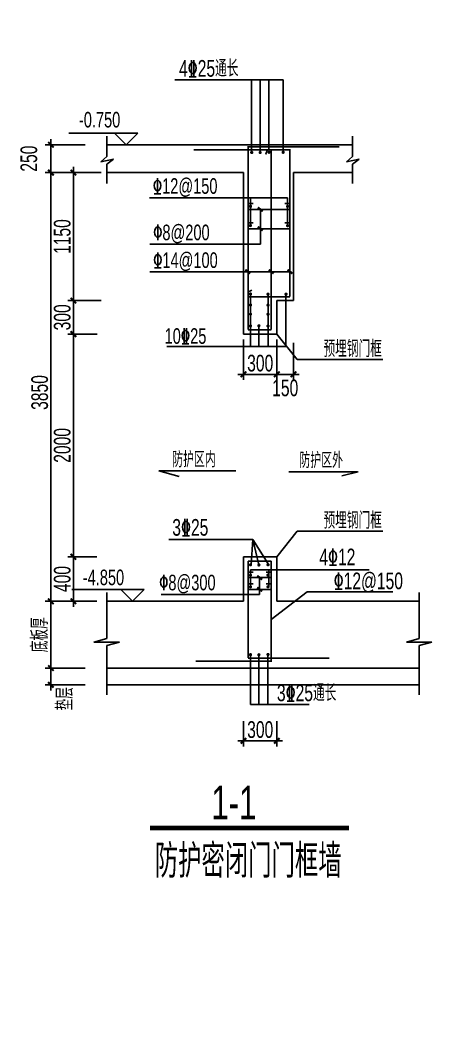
# Model space of a CAD drawing. Extents: x 68709 to 255391, y -65926 to 107615.
# Drawn here: x 134914 to 146457, y 19636 to 46908 of the extents above; entities that cross this region are included whole.
import ezdxf
from ezdxf.xclip import XClip

# ---------------------------------------------------------------- set-up
doc = ezdxf.new("R2010")
doc.units = 0
doc.header["$LTSCALE"] = 2000
doc.header["$MEASUREMENT"] = 0
doc.header["$XCLIPFRAME"] = 0
doc.linetypes.add('DASH', pattern=[0.35, 0.25, -0.1])
doc.linetypes.add('DOTE', pattern=[2.42, 2, -0.2, 0.02, -0.2])
doc.layers.get('0').update_dxf_attribs({"linetype": 'CONTINUOUS'})
doc.layers.get('Defpoints').update_dxf_attribs({"linetype": 'CONTINUOUS'})
for name, color, linetype in [('dote', 8, 'CONTINUOUS'), ('RFPM$0$0-详图-line', 6, 'CONTINUOUS'), ('RFPM$0$0-详图-text', 4, 'CONTINUOUS'), ('RFPM$0$0-详图-钢筋', 1, 'CONTINUOUS')]:
    doc.layers.add(name, color=color, linetype=linetype)
doc.styles.add('RFPM$0$link', font='tj03-romand1.shx', dxfattribs={"width": 0.7, "bigfont": 'hztxt5.shx'})
doc.dimstyles.new('RFPM$0$jg-100p2', dxfattribs={"dimtxt": 300, "dimasz": 100, "dimexe": 100, "dimexo": 100, "dimgap": 50, "dimtad": 1, "dimdec": 0, "dimlfac": 0.5, "dimzin": 0, "dimdsep": 46, "dimtxsty": 'RFPM$0$link', "dimblk": 'RFPM$0$0-dim-mark', "dimcen": 100, "dimazin": 2, "dimtfac": 1, "dimtdec": 0, "dimtix": 1, "dimtmove": 2, "dimatfit": 3, "dimldrblk": 'RFPM$0$0-dim-mark', "dimfxl": 0, "dimtolj": 1, "dimtzin": 0, "dimarcsym": 0})

# ---------------------------------------------------------------- blocks, each defined once
blk = doc.blocks.new('RFPM$0$0-dim-mark')
blk.add_line((-1, 0), (1, 0))
at = {"color": 0, "linetype": 'ByBlock', "const_width": 0.35}
blk.add_lwpolyline([(-0.5, -0.5), (0.5, 0.5)], dxfattribs=at)
blk = doc.blocks.new('*D168')
at = {"layer": 'Defpoints', "color": 0, "transparency": 16777216}
for p in [(518526121, 4145111374), (518526839, 4145111374), (518526839, 4145103674)]:
    blk.add_point(p, dxfattribs=at)
at = {"layer": 'RFPM$0$0-详图-text', "color": 0, "lineweight": -2, "transparency": 16777216}
for p, q in [((518526739, 4145111374), (518526021, 4145111374)), ((518526121, 4145103774), (518526121, 4145111274)), ((518526739, 4145103674), (518526021, 4145103674))]:
    blk.add_line(p, q, dxfattribs=at)
at = {"layer": 'RFPM$0$0-详图-text', "color": 0, "lineweight": -2, "transparency": 16777216, "xscale": 100, "yscale": 100, "zscale": 100}
for p, rotation in [((518526121, 4145111374), 90), ((518526121, 4145103674), 270)]:
    blk.add_blockref('RFPM$0$0-dim-mark', p, dxfattribs=dict(at, rotation=rotation))
at = {"layer": 'RFPM$0$0-详图-text', "color": 0, "transparency": 16777216, "insert": (518525921, 4145107424), "char_height": 300, "attachment_point": 5, "rotation": 90, "style": 'RFPM$0$link'}
blk.add_mtext('\\A1;3850', dxfattribs=at)
blk = doc.blocks.new('*D169')
at = {"layer": 'Defpoints', "color": 0, "transparency": 16777216}
for p in [(518526121, 4145103674), (518526839, 4145103674), (518526839, 4145102474)]:
    blk.add_point(p, dxfattribs=at)
at = {"layer": 'RFPM$0$0-详图-text', "color": 0, "lineweight": -2, "transparency": 16777216}
for p, q in [((518526739, 4145103674), (518526021, 4145103674)), ((518526121, 4145102574), (518526121, 4145103574)), ((518526739, 4145102474), (518526021, 4145102474))]:
    blk.add_line(p, q, dxfattribs=at)
at = {"layer": 'RFPM$0$0-详图-text', "color": 0, "lineweight": -2, "transparency": 16777216, "xscale": 100, "yscale": 100, "zscale": 100}
for p, rotation in [((518526121, 4145103674), 90), ((518526121, 4145102474), 270)]:
    blk.add_blockref('RFPM$0$0-dim-mark', p, dxfattribs=dict(at, rotation=rotation))
at = {"layer": 'RFPM$0$0-详图-text', "color": 0, "transparency": 16777216, "insert": (518525921, 4145103074), "char_height": 300, "attachment_point": 5, "rotation": 90, "style": 'RFPM$0$link'}
blk.add_mtext('\\A1;底板厚', dxfattribs=at)
blk = doc.blocks.new('*D170')
at = {"layer": 'Defpoints', "color": 0, "transparency": 16777216}
for p in [(518526121, 4145102474), (518526839, 4145102474), (518526839, 4145102174)]:
    blk.add_point(p, dxfattribs=at)
at = {"layer": 'RFPM$0$0-详图-text', "color": 0, "lineweight": -2, "transparency": 16777216}
for p, q in [((518526739, 4145102474), (518526021, 4145102474)), ((518526121, 4145102274), (518526121, 4145102374)), ((518526739, 4145102174), (518526021, 4145102174))]:
    blk.add_line(p, q, dxfattribs=at)
at = {"layer": 'RFPM$0$0-详图-text', "color": 0, "lineweight": -2, "transparency": 16777216, "xscale": 100, "yscale": 100, "zscale": 100}
for p, rotation in [((518526121, 4145102474), 90), ((518526121, 4145102174), 270)]:
    blk.add_blockref('RFPM$0$0-dim-mark', p, dxfattribs=dict(at, rotation=rotation))
at = {"layer": 'RFPM$0$0-详图-text', "color": 0, "transparency": 16777216, "insert": (518526371, 4145101924), "char_height": 300, "attachment_point": 5, "rotation": 90, "style": 'RFPM$0$link'}
blk.add_mtext('\\A1;垫层', dxfattribs=at)
blk = doc.blocks.new('*D171')
at = {"layer": 'Defpoints', "color": 0, "transparency": 16777216}
for p in [(518529585, 4145101624), (518530185, 4145101624), (518529585, 4145101169)]:
    blk.add_point(p, dxfattribs=at)
at = {"layer": 'RFPM$0$0-详图-text', "color": 0, "lineweight": -2, "transparency": 16777216}
for p, q in [((518529585, 4145101524), (518529585, 4145101069)), ((518530185, 4145101524), (518530185, 4145101069)), ((518530085, 4145101169), (518529685, 4145101169))]:
    blk.add_line(p, q, dxfattribs=at)
at = {"layer": 'RFPM$0$0-详图-text', "color": 0, "lineweight": -2, "transparency": 16777216, "xscale": 100, "yscale": 100, "zscale": 100, "rotation": 180}
blk.add_blockref('RFPM$0$0-dim-mark', (518529585, 4145101169), dxfattribs=at)
at = {"layer": 'RFPM$0$0-详图-text', "color": 0, "lineweight": -2, "transparency": 16777216, "xscale": 100, "yscale": 100, "zscale": 100}
blk.add_blockref('RFPM$0$0-dim-mark', (518530185, 4145101169), dxfattribs=at)
at = {"layer": 'RFPM$0$0-详图-text', "color": 0, "transparency": 16777216, "insert": (518529885, 4145101369), "char_height": 300, "attachment_point": 5, "style": 'RFPM$0$link'}
blk.add_mtext('\\A1;300', dxfattribs=at)
blk = doc.blocks.new('*D172')
at = {"layer": 'Defpoints', "color": 0, "transparency": 16777216}
for p in [(518526121, 4145111874), (518526839, 4145111874), (518526839, 4145111374)]:
    blk.add_point(p, dxfattribs=at)
at = {"layer": 'RFPM$0$0-详图-text', "color": 0, "lineweight": -2, "transparency": 16777216}
for p, q in [((518526739, 4145111874), (518526021, 4145111874)), ((518526121, 4145111474), (518526121, 4145111774)), ((518526739, 4145111374), (518526021, 4145111374))]:
    blk.add_line(p, q, dxfattribs=at)
at = {"layer": 'RFPM$0$0-详图-text', "color": 0, "lineweight": -2, "transparency": 16777216, "xscale": 100, "yscale": 100, "zscale": 100}
for p, rotation in [((518526121, 4145111874), 90), ((518526121, 4145111374), 270)]:
    blk.add_blockref('RFPM$0$0-dim-mark', p, dxfattribs=dict(at, rotation=rotation))
at = {"layer": 'RFPM$0$0-详图-text', "color": 0, "transparency": 16777216, "insert": (518525726, 4145111624), "char_height": 300, "attachment_point": 5, "rotation": 90, "style": 'RFPM$0$link'}
blk.add_mtext('\\A1;250', dxfattribs=at)
blk = doc.blocks.new('*D173')
at = {"layer": 'Defpoints', "color": 0, "transparency": 16777216}
for p in [(518527047, 4145104474), (518526526, 4145103674), (518527047, 4145103674)]:
    blk.add_point(p, dxfattribs=at)
at = {"layer": 'RFPM$0$0-详图-text', "color": 0, "lineweight": -2, "transparency": 16777216}
for p, q in [((518526947, 4145104474), (518526426, 4145104474)), ((518526526, 4145104374), (518526526, 4145103774)), ((518526947, 4145103674), (518526426, 4145103674))]:
    blk.add_line(p, q, dxfattribs=at)
at = {"layer": 'RFPM$0$0-详图-text', "color": 0, "lineweight": -2, "transparency": 16777216, "xscale": 100, "yscale": 100, "zscale": 100}
for p, rotation in [((518526526, 4145104474), 90), ((518526526, 4145103674), 270)]:
    blk.add_blockref('RFPM$0$0-dim-mark', p, dxfattribs=dict(at, rotation=rotation))
at = {"layer": 'RFPM$0$0-详图-text', "color": 0, "transparency": 16777216, "insert": (518526326, 4145104074), "char_height": 300, "attachment_point": 5, "rotation": 90, "style": 'RFPM$0$link'}
blk.add_mtext('\\A1;400', dxfattribs=at)
blk = doc.blocks.new('*D174')
at = {"layer": 'Defpoints', "color": 0, "transparency": 16777216}
for p in [(518529585, 4145108474), (518530185, 4145108474), (518530185, 4145107750)]:
    blk.add_point(p, dxfattribs=at)
at = {"layer": 'RFPM$0$0-详图-text', "color": 0, "lineweight": -2, "transparency": 16777216}
for p, q in [((518529585, 4145108374), (518529585, 4145107650)), ((518530185, 4145108374), (518530185, 4145107650)), ((518529685, 4145107750), (518530085, 4145107750))]:
    blk.add_line(p, q, dxfattribs=at)
at = {"layer": 'RFPM$0$0-详图-text', "color": 0, "lineweight": -2, "transparency": 16777216, "xscale": 100, "yscale": 100, "zscale": 100, "rotation": 180}
blk.add_blockref('RFPM$0$0-dim-mark', (518529585, 4145107750), dxfattribs=at)
at = {"layer": 'RFPM$0$0-详图-text', "color": 0, "lineweight": -2, "transparency": 16777216, "xscale": 100, "yscale": 100, "zscale": 100}
blk.add_blockref('RFPM$0$0-dim-mark', (518530185, 4145107750), dxfattribs=at)
at = {"layer": 'RFPM$0$0-详图-text', "color": 0, "transparency": 16777216, "insert": (518529885, 4145107950), "char_height": 300, "attachment_point": 5, "style": 'RFPM$0$link'}
blk.add_mtext('\\A1;300', dxfattribs=at)
blk = doc.blocks.new('*D175')
at = {"layer": 'Defpoints', "color": 0, "transparency": 16777216}
for p in [(518530185, 4145108474), (518530485, 4145108414), (518530485, 4145107750)]:
    blk.add_point(p, dxfattribs=at)
at = {"layer": 'RFPM$0$0-详图-text', "color": 0, "lineweight": -2, "transparency": 16777216}
for p, q in [((518530185, 4145108374), (518530185, 4145107650)), ((518530485, 4145108314), (518530485, 4145107650)), ((518530285, 4145107750), (518530385, 4145107750))]:
    blk.add_line(p, q, dxfattribs=at)
at = {"layer": 'RFPM$0$0-详图-text', "color": 0, "lineweight": -2, "transparency": 16777216, "xscale": 100, "yscale": 100, "zscale": 100, "rotation": 180}
blk.add_blockref('RFPM$0$0-dim-mark', (518530185, 4145107750), dxfattribs=at)
at = {"layer": 'RFPM$0$0-详图-text', "color": 0, "lineweight": -2, "transparency": 16777216, "xscale": 100, "yscale": 100, "zscale": 100}
blk.add_blockref('RFPM$0$0-dim-mark', (518530485, 4145107750), dxfattribs=at)
at = {"layer": 'RFPM$0$0-详图-text', "color": 0, "transparency": 16777216, "insert": (518530335, 4145107505), "char_height": 300, "attachment_point": 5, "style": 'RFPM$0$link'}
blk.add_mtext('\\A1;150', dxfattribs=at)
blk = doc.blocks.new('*D176')
at = {"layer": 'Defpoints', "color": 0, "transparency": 16777216}
for p in [(518526526, 4145108474), (518527052, 4145108474), (518527047, 4145104474)]:
    blk.add_point(p, dxfattribs=at)
at = {"layer": 'RFPM$0$0-详图-text', "color": 0, "lineweight": -2, "transparency": 16777216}
for p, q in [((518526952, 4145108474), (518526426, 4145108474)), ((518526526, 4145104574), (518526526, 4145108374)), ((518526947, 4145104474), (518526426, 4145104474))]:
    blk.add_line(p, q, dxfattribs=at)
at = {"layer": 'RFPM$0$0-详图-text', "color": 0, "lineweight": -2, "transparency": 16777216, "xscale": 100, "yscale": 100, "zscale": 100}
for p, rotation in [((518526526, 4145108474), 90), ((518526526, 4145104474), 270)]:
    blk.add_blockref('RFPM$0$0-dim-mark', p, dxfattribs=dict(at, rotation=rotation))
at = {"layer": 'RFPM$0$0-详图-text', "color": 0, "transparency": 16777216, "insert": (518526326, 4145106474), "char_height": 300, "attachment_point": 5, "rotation": 90, "style": 'RFPM$0$link'}
blk.add_mtext('\\A1;2000', dxfattribs=at)
blk = doc.blocks.new('*D177')
at = {"layer": 'Defpoints', "color": 0, "transparency": 16777216}
for p in [(518526526, 4145109074), (518527126, 4145109074), (518527052, 4145108474)]:
    blk.add_point(p, dxfattribs=at)
at = {"layer": 'RFPM$0$0-详图-text', "color": 0, "lineweight": -2, "transparency": 16777216}
for p, q in [((518527026, 4145109074), (518526426, 4145109074)), ((518526526, 4145108574), (518526526, 4145108974)), ((518526952, 4145108474), (518526426, 4145108474))]:
    blk.add_line(p, q, dxfattribs=at)
at = {"layer": 'RFPM$0$0-详图-text', "color": 0, "lineweight": -2, "transparency": 16777216, "xscale": 100, "yscale": 100, "zscale": 100}
for p, rotation in [((518526526, 4145109074), 90), ((518526526, 4145108474), 270)]:
    blk.add_blockref('RFPM$0$0-dim-mark', p, dxfattribs=dict(at, rotation=rotation))
at = {"layer": 'RFPM$0$0-详图-text', "color": 0, "transparency": 16777216, "insert": (518526326, 4145108774), "char_height": 300, "attachment_point": 5, "rotation": 90, "style": 'RFPM$0$link'}
blk.add_mtext('\\A1;300', dxfattribs=at)
blk = doc.blocks.new('*D178')
at = {"layer": 'Defpoints', "color": 0, "transparency": 16777216}
for p in [(518526526, 4145111374), (518527126, 4145111374), (518527126, 4145109074)]:
    blk.add_point(p, dxfattribs=at)
at = {"layer": 'RFPM$0$0-详图-text', "color": 0, "lineweight": -2, "transparency": 16777216}
for p, q in [((518527026, 4145111374), (518526426, 4145111374)), ((518526526, 4145109174), (518526526, 4145111274)), ((518527026, 4145109074), (518526426, 4145109074))]:
    blk.add_line(p, q, dxfattribs=at)
at = {"layer": 'RFPM$0$0-详图-text', "color": 0, "lineweight": -2, "transparency": 16777216, "xscale": 100, "yscale": 100, "zscale": 100}
for p, rotation in [((518526526, 4145111374), 90), ((518526526, 4145109074), 270)]:
    blk.add_blockref('RFPM$0$0-dim-mark', p, dxfattribs=dict(at, rotation=rotation))
at = {"layer": 'RFPM$0$0-详图-text', "color": 0, "transparency": 16777216, "insert": (518526326, 4145110224), "char_height": 300, "attachment_point": 5, "rotation": 90, "style": 'RFPM$0$link'}
blk.add_mtext('\\A1;1150', dxfattribs=at)
blk = doc.blocks.new('ZW0702(CQ)')
at = {"layer": 'dote', "linetype": 'DOTE'}
for p, q in [((42000, -9319.3), (42000, 86030.2)), ((50400, -9319.3), (50400, 86030.2))]:
    blk.add_line(p, q, dxfattribs=at)
blk = doc.blocks.new('RFPM')
at = {"layer": 'RFPM$0$0-详图-line'}
for p, q in [((518527126.4, 4145112028.1), (518527126.4, 4145111660.8)), ((518531542.8, 4145112028.1), (518531542.8, 4145111660.8)), ((518530185.5, 4145111874.2), (518527126.4, 4145111874.2)), ((518530185.5, 4145111874.2), (518531542.8, 4145111874.2)), ((518527126.4, 4145111660.8), (518527017.7, 4145111569.4)), ((518527017.7, 4145111569.4), (518527249.2, 4145111617.5)), ((518527249.2, 4145111617.5), (518527126.4, 4145111525.5)), ((518531542.8, 4145111660.8), (518531434.1, 4145111569.4)), ((518531434.1, 4145111569.4), (518531665.6, 4145111617.5)), ((518531665.6, 4145111617.5), (518531542.8, 4145111525.5)), ((518527126.4, 4145111525.5), (518527126.4, 4145111178.1)), ((518529585.5, 4145111374.2), (518527126.4, 4145111374.2)), ((518529585.5, 4145111374.2), (518529585.5, 4145108474.2)), ((518530485.5, 4145111374.2), (518531542.8, 4145111374.2)), ((518530485.5, 4145111374.2), (518530485.5, 4145109074.2)), ((518531542.8, 4145111525.5), (518531542.8, 4145111178.1)), ((518530185.5, 4145109074.2), (518530185.5, 4145108474.2)), ((518530485.5, 4145109074.2), (518530185.5, 4145109074.2)), ((518530185.5, 4145108474.2), (518529585.5, 4145108474.2)), ((518530185.5, 4145104474.2), (518529585.5, 4145104474.2)), ((518529585.5, 4145104474.2), (518529585.5, 4145103674.2)), ((518530185.5, 4145104474.2), (518530185.5, 4145103674.2)), ((518527126.4, 4145103003.7), (518527126.4, 4145103834)), ((518532743.4, 4145103003.7), (518532743.4, 4145103834)), ((518529585.5, 4145103674.2), (518527126.4, 4145103674.2)), ((518532743.4, 4145103674.2), (518530185.5, 4145103674.2)), ((518526896.1, 4145102942), (518527126.4, 4145103003.7)), ((518527356.6, 4145102942), (518526896.1, 4145102942)), ((518527126.4, 4145102880.3), (518527356.6, 4145102942)), ((518527126.4, 4145101993.6), (518527126.4, 4145102880.3)), ((518532513.2, 4145102942), (518532743.4, 4145103003.7)), ((518532973.7, 4145102942), (518532513.2, 4145102942)), ((518532743.4, 4145102880.3), (518532973.7, 4145102942)), ((518532743.4, 4145101993.6), (518532743.4, 4145102880.3)), ((518532743.4, 4145102474.2), (518527126.4, 4145102474.2)), ((518532743.4, 4145102174.2), (518527126.4, 4145102174.2))]:
    blk.add_line(p, q, dxfattribs=at)
at = {"layer": 'RFPM$0$0-详图-text'}
for p, q in [((518530299, 4145113036.5), (518528351.9, 4145113036.5)), ((518529729.2, 4145111767.1), (518529729.2, 4145113036.5)), ((518529881.3, 4145111765.9), (518529881.3, 4145113036.5)), ((518530039.5, 4145111770), (518530039.5, 4145113036.5)), ((518530299, 4145111770), (518530299, 4145113036.5)), ((518527686, 4145112084.2), (518526441.6, 4145112084.2)), ((518527476, 4145111874.2), (518527266, 4145112084.2)), ((518527686, 4145112084.2), (518527476, 4145111874.2)), ((518530378.1, 4145110922.9), (518527896.4, 4145110922.9)), ((518529710.2, 4145110421.8), (518529710.2, 4145110922.9)), ((518530378.1, 4145110419.4), (518530378.1, 4145110922.9)), ((518529890.7, 4145110089.5), (518529890.7, 4145110695.4)), ((518529890.7, 4145110089.5), (518527901.3, 4145110089.5)), ((518530420.1, 4145109591.4), (518527901.3, 4145109591.4)), ((518529710.2, 4145109208.8), (518529710.2, 4145108251.9)), ((518530025.2, 4145109206.3), (518530025.2, 4145108249.4)), ((518530347.7, 4145109206.3), (518530347.7, 4145108249.4)), ((518529861.5, 4145108636.5), (518529861.5, 4145108249.4)), ((518530185.5, 4145108474.2), (518530548.2, 4145108016.4)), ((518530347.7, 4145108249.4), (518528209, 4145108249.4)), ((518532089.8, 4145108016.4), (518530548.2, 4145108016.4)), ((518528063.2, 4145106015.8), (518528429.4, 4145105917.8)), ((518529445.8, 4145106015.8), (518528063.2, 4145106015.8)), ((518531631.5, 4145106001.8), (518530399.1, 4145106001.8)), ((518531648.9, 4145106001.8), (518531352.8, 4145105930.4)), ((518530185.5, 4145104474.2), (518530548.2, 4145104932)), ((518532089.8, 4145104932), (518530548.2, 4145104932)), ((518529755.1, 4145104786.8), (518528242.3, 4145104786.8)), ((518529724.9, 4145104328.4), (518529755.1, 4145104786.8)), ((518529755.1, 4145104786.8), (518529861.5, 4145104326.6)), ((518529755.1, 4145104786.8), (518530025.2, 4145104345.6)), ((518529710.2, 4145103932.9), (518529710.2, 4145104237.8)), ((518529710.2, 4145104237.8), (518531845.8, 4145104237.8)), ((518530039.9, 4145103935.3), (518530039.9, 4145104237.8)), ((518529875.1, 4145104099), (518529875.1, 4145103796.5)), ((518527798.9, 4145103884.2), (518526499.2, 4145103884.2)), ((518527588.9, 4145103674.2), (518527378.9, 4145103884.2)), ((518527798.9, 4145103884.2), (518527588.9, 4145103674.2)), ((518529875.1, 4145103796.5), (518528105.3, 4145103796.5)), ((518530730.9, 4145103846.2), (518530084, 4145103348.3)), ((518532272.6, 4145103846.2), (518530730.9, 4145103846.2)), ((518529710.8, 4145101823.5), (518529710.8, 4145102730.8)), ((518529861.8, 4145101823.5), (518529861.8, 4145102729)), ((518530019.8, 4145101823.5), (518530019.8, 4145102732.2)), ((518530765.6, 4145101823.5), (518529710.8, 4145101823.5))]:
    blk.add_line(p, q, dxfattribs=at)
for points, const_width in [([(518529930, 4145110677.7), (518529842.5, 4145110747.6)], 40), ([(518529930, 4145110331.2), (518529842.5, 4145110401.2)], 40), ([(518529704.5, 4145109559.9), (518529617, 4145109629.9)], 40), ([(518530127.7, 4145109559.9), (518530040.2, 4145109629.9)], 40), ([(518530463.9, 4145109559.9), (518530376.4, 4145109629.9)], 40), ([(518530185.5, 4145108474.2), (518530185.5, 4145108654.2)], 30), ([(518530185.5, 4145108474.2), (518530005.5, 4145108474.2)], 30), ([(518530185.5, 4145104474.2), (518530005.5, 4145104474.2)], 30), ([(518530185.5, 4145104474.2), (518530185.5, 4145104294.2)], 30), ([(518529918.9, 4145104064), (518529831.3, 4145104134)], 40), ([(518529918.9, 4145103854), (518529831.3, 4145103924)], 40), ([(518527901.7, 4145099603), (518531481.2, 4145099603)], 80)]:
    blk.add_lwpolyline(points, dxfattribs=dict(at, const_width=const_width))
at = {"layer": 'RFPM$0$0-详图-钢筋', "const_width": 30}
for points in [[(518528689.1, 4145111784.9), (518530420.1, 4145111784.9), (518530420.1, 4145109144.7)], [(518531307.4, 4145111835.2), (518529666.2, 4145111835.6), (518529666.2, 4145108551.4)], [(518529983.2, 4145111700.7), (518530015.8, 4145111784.9)], [(518530084, 4145111784.9), (518530084, 4145108551.4)], [(518529666.2, 4145110820.5), (518529759.2, 4145110820.5)], [(518530327.2, 4145110820.5), (518530420.1, 4145110820.5)], [(518529666.2, 4145110709.1), (518530420.1, 4145110709.1)], [(518529666.2, 4145110474), (518529759.2, 4145110474)], [(518530327.2, 4145110474), (518530420.1, 4145110474)], [(518529666.2, 4145110362.6), (518530420.1, 4145110362.6)], [(518529734.8, 4145109262), (518529666.2, 4145109229.4)], [(518530420.1, 4145109144.7), (518529666.2, 4145109144.7)], [(518530084, 4145108551.4), (518529666.2, 4145108551.4)], [(518530084, 4145104395.5), (518529666.2, 4145104395.5)], [(518529666.2, 4145104395.5), (518529666.2, 4145102653.9)], [(518530084, 4145104395.5), (518530084, 4145102601)], [(518529666.2, 4145104195.3), (518529759.2, 4145104195.3)], [(518529666.2, 4145104099), (518530084, 4145104099)], [(518529991, 4145104195.3), (518530084, 4145104195.3)], [(518529666.2, 4145103985.3), (518529759.2, 4145103985.3)], [(518529991, 4145103985.3), (518530084, 4145103985.3)], [(518529666.2, 4145103889), (518530084, 4145103889)], [(518529666.2, 4145102653.9), (518531130.9, 4145102653.9)], [(518530098.8, 4145102601), (518528727.3, 4145102601)]]:
    blk.add_lwpolyline(points, dxfattribs=at)
at = {"layer": 'RFPM$0$0-详图-钢筋', "const_width": 28.5}
for points in [[(518529747.3, 4145111734.9, -1), (518529717.9, 4145111734.9, -1)], [(518529898.5, 4145111733.9, -1), (518529869.1, 4145111733.9, -1)], [(518530058.3, 4145111738.1, -1), (518530028.9, 4145111738.1, -1)], [(518530312.1, 4145111738.1, -1), (518530282.7, 4145111738.1, -1)], [(518529724.9, 4145110768.3, 1), (518529695.5, 4145110768.3, 1)], [(518530392.8, 4145110765.9, 1), (518530363.4, 4145110765.9, 1)], [(518529724.9, 4145110421.8, 1), (518529695.5, 4145110421.8, 1)], [(518530392.8, 4145110419.4, 1), (518530363.4, 4145110419.4, 1)], [(518529724.9, 4145109193.2, 1), (518529695.5, 4145109193.2, 1)], [(518530039.9, 4145109190.8, 1), (518530010.5, 4145109190.8, 1)], [(518530364, 4145109190.8, 1), (518530334.6, 4145109190.8, 1)], [(518529724.9, 4145108996.2, 1), (518529695.5, 4145108996.2, 1)], [(518530039.9, 4145108993.8, 1), (518530010.5, 4145108993.8, 1)], [(518529724.9, 4145108831.9, 1), (518529695.5, 4145108831.9, 1)], [(518530039.9, 4145108829.5, 1), (518530010.5, 4145108829.5, 1)], [(518529724.9, 4145108619.9, 1), (518529695.5, 4145108619.9, 1)], [(518529876.2, 4145108621.8, 1), (518529846.7, 4145108621.8, 1)], [(518530039.9, 4145108617.5, 1), (518530010.5, 4145108617.5, 1)], [(518529724.9, 4145104328.4, -1), (518529695.5, 4145104328.4, -1)], [(518529876.2, 4145104326.6, -1), (518529846.7, 4145104326.6, -1)], [(518530039.9, 4145104330.8, -1), (518530010.5, 4145104330.8, -1)], [(518529724.9, 4145104142.9, -1), (518529695.5, 4145104142.9, -1)], [(518530039.9, 4145104145.4, -1), (518530010.5, 4145104145.4, -1)], [(518529724.9, 4145103932.9, -1), (518529695.5, 4145103932.9, -1)], [(518530039.9, 4145103935.3, -1), (518530010.5, 4145103935.3, -1)], [(518529724.9, 4145102716.1, -1), (518529695.5, 4145102716.1, -1)], [(518529876.2, 4145102714.3, -1), (518529846.7, 4145102714.3, -1)], [(518530039.9, 4145102718.5, -1), (518530010.5, 4145102718.5, -1)]]:
    blk.add_lwpolyline(points, format="xyb", close=True, dxfattribs=at)
at = {"layer": 'RFPM$0$0-详图-text', "style": 'RFPM$0$link', "width": 0.7}
for s, height, p in [('4%%15325通长', 300, (518528425.7, 4145113095.3)), ('-0.750', 280, (518526625.9, 4145112183.5)), ('%%13112@150', 280, (518527953.6, 4145110992.4)), ('%%1308@200', 280, (518527958.4, 4145110159)), ('%%13114@100', 280, (518527958.4, 4145109661)), ('10%%15325', 280, (518528166, 4145108298.4)), ('预埋钢门框', 300, (518531022.8, 4145108058.4)), ('防护区内', 280, (518528301.2, 4145106081.5)), ('防护区外', 280, (518530589.9, 4145106067.5)), ('预埋钢门框', 300, (518531022.8, 4145104977.1)), ('3%%15325', 300, (518528303.9, 4145104852.4)), ('4%%13112', 300, (518530947.7, 4145104320.8)), ('-4.850', 280, (518526695.2, 4145103963.7)), ('%%1308@300', 280, (518528065.8, 4145103871.4)), ('%%13112@150', 300, (518531205.6, 4145103891.3)), ('3%%15325通长', 300, (518530185.8, 4145101880.4)), ('1-1', 600, (518529006.2, 4145099760.9)), ('防护密闭门门框墙', 600, (518527988.9, 4145098710))]:
    blk.add_text(s, height=height, dxfattribs=at).set_placement(p)
at = {"layer": 'RFPM$0$0-详图-text'}
for base, p1, p2, picture, middle in [((518526121.3, 4145111874.2), (518526839.2, 4145111374.2), (518526839.2, 4145111874.2), '*D172', (518525726.1, 4145111624.2)), ((518526121.3, 4145111374.2), (518526839.2, 4145103674.2), (518526839.2, 4145111374.2), '*D168', (518525921.3, 4145107424.2))]:
    dim = blk.add_linear_dim(base=base, p1=p1, p2=p2, angle=90, dimstyle='RFPM$0$jg-100p2', dxfattribs=at)
    dim.commit()
    dim.dimension.update_dxf_attribs({"geometry": picture, "text_midpoint": middle, "dimtype": 128})
for base, p1, p2, picture, middle in [((518526525.9, 4145111374.2), (518527126.4, 4145109074.2), (518527126.4, 4145111374.2), '*D178', (518526325.9, 4145110224.2)), ((518526525.9, 4145109074.2), (518527052.4, 4145108474.2), (518527126.4, 4145109074.2), '*D177', (518526325.9, 4145108774.2)), ((518526525.9, 4145108474.2), (518527046.7, 4145104474.2), (518527052.4, 4145108474.2), '*D176', (518526325.9, 4145106474.2)), ((518526525.9, 4145103674.2), (518527046.7, 4145104474.2), (518527046.7, 4145103674.2), '*D173', (518526325.9, 4145104074.2))]:
    dim = blk.add_linear_dim(base=base, p1=p1, p2=p2, angle=90, dimstyle='RFPM$0$jg-100p2', dxfattribs=at)
    dim.commit()
    dim.dimension.update_dxf_attribs({"geometry": picture, "text_midpoint": middle})
for base, p1, p2, picture, middle in [((518530185.5, 4145107750.5), (518529585.5, 4145108474.2), (518530185.5, 4145108474.2), '*D174', (518529885.5, 4145107950.5)), ((518529585.5, 4145101169.4), (518530185.5, 4145101624.3), (518529585.5, 4145101624.3), '*D171', (518529885.5, 4145101369.4))]:
    dim = blk.add_linear_dim(base=base, p1=p1, p2=p2, dimstyle='RFPM$0$jg-100p2', dxfattribs=at)
    dim.commit()
    dim.dimension.update_dxf_attribs({"geometry": picture, "text_midpoint": middle})
dim = blk.add_linear_dim(base=(518530485.5, 4145107750.5), p1=(518530185.5, 4145108474.2), p2=(518530485.5, 4145108414.1), dimstyle='RFPM$0$jg-100p2', dxfattribs=at)
dim.commit()
dim.dimension.update_dxf_attribs({"geometry": '*D175', "text_midpoint": (518530335.5, 4145107505.4), "dimtype": 128})
dim = blk.add_linear_dim(base=(518526121.3, 4145103674.2), p1=(518526839.2, 4145102474.2), p2=(518526839.2, 4145103674.2), angle=90, text='底板厚', dimstyle='RFPM$0$jg-100p2', dxfattribs=at)
dim.commit()
dim.dimension.update_dxf_attribs({"geometry": '*D169', "text_midpoint": (518525921.3, 4145103074.2)})
dim = blk.add_linear_dim(base=(518526121.3, 4145102474.2), p1=(518526839.2, 4145102174.2), p2=(518526839.2, 4145102474.2), angle=90, text='垫层', dimstyle='RFPM$0$jg-100p2', dxfattribs=at)
dim.commit()
dim.dimension.update_dxf_attribs({"geometry": '*D170', "text_midpoint": (518526371.3, 4145101923.5), "dimtype": 128})

msp = doc.modelspace()

# ---------------------------------------------------------------- block references
at = {"xscale": 1.501262773290653, "yscale": 1.501262773290653, "zscale": 1.501262773290653, "rotation": 2.55430346468335e-11}
msp.add_blockref('RFPM', (-778308220.5, -6222858596.1), dxfattribs=at)
at = {"layer": 'dote', "linetype": 'DASH'}
ref = msp.add_blockref('ZW0702(CQ)', (96056.5, 6927.7), dxfattribs=at)
XClip(ref).set_block_clipping_path([(-15188.9695379891, 94941.8681304126), (-15188.9695379891, 40465.1350641153), (61935.0644099799, 40465.1350641153), (61935.0644099799, 44105.722128633), (59633.1171517283, 44105.722128633), (59633.1171517283, 47050.6298027338), (62623.2616241842, 47050.6298027338), (73235.5720788917, 48471.4198343426), (84175.6449556706, 48471.4198343426), (84175.6449556706, 47354.4222230357), (86928.2956268236, 47354.4222230357), (90677.7338378059, 94792.274815829)])

doc.saveas('drawing.dxf')
